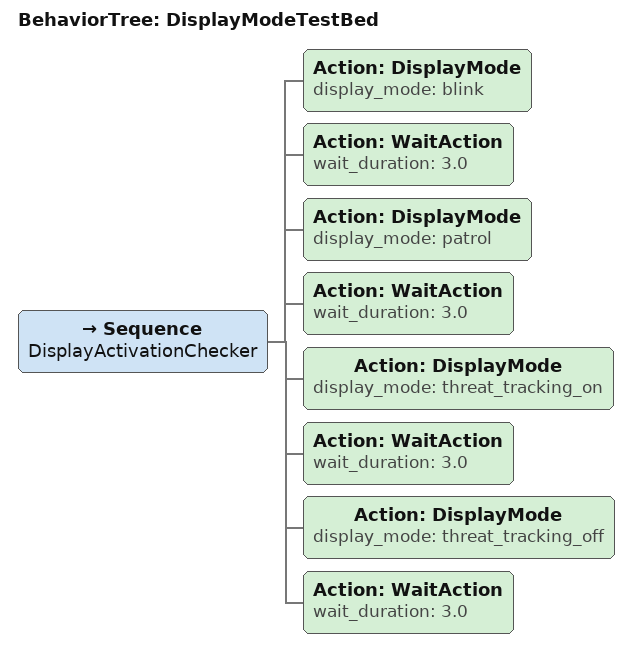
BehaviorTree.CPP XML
<?xml version="1.0"?>
<root>
    <BehaviorTree ID="DisplayModeTestBed">
        <Sequence name="DisplayActivationChecker">
            <Action ID="DisplayMode" display_mode="blink" />
            <Action ID="WaitAction" wait_duration="3.0" />

            <Action ID="DisplayMode" display_mode="patrol" />
            <Action ID="WaitAction" wait_duration="3.0" />

            <Action ID="DisplayMode" display_mode="threat_tracking_on" />
            <Action ID="WaitAction" wait_duration="3.0" />

            <Action ID="DisplayMode" display_mode="threat_tracking_off" />
            <Action ID="WaitAction" wait_duration="3.0" />
        </Sequence>
    </BehaviorTree>
</root>
